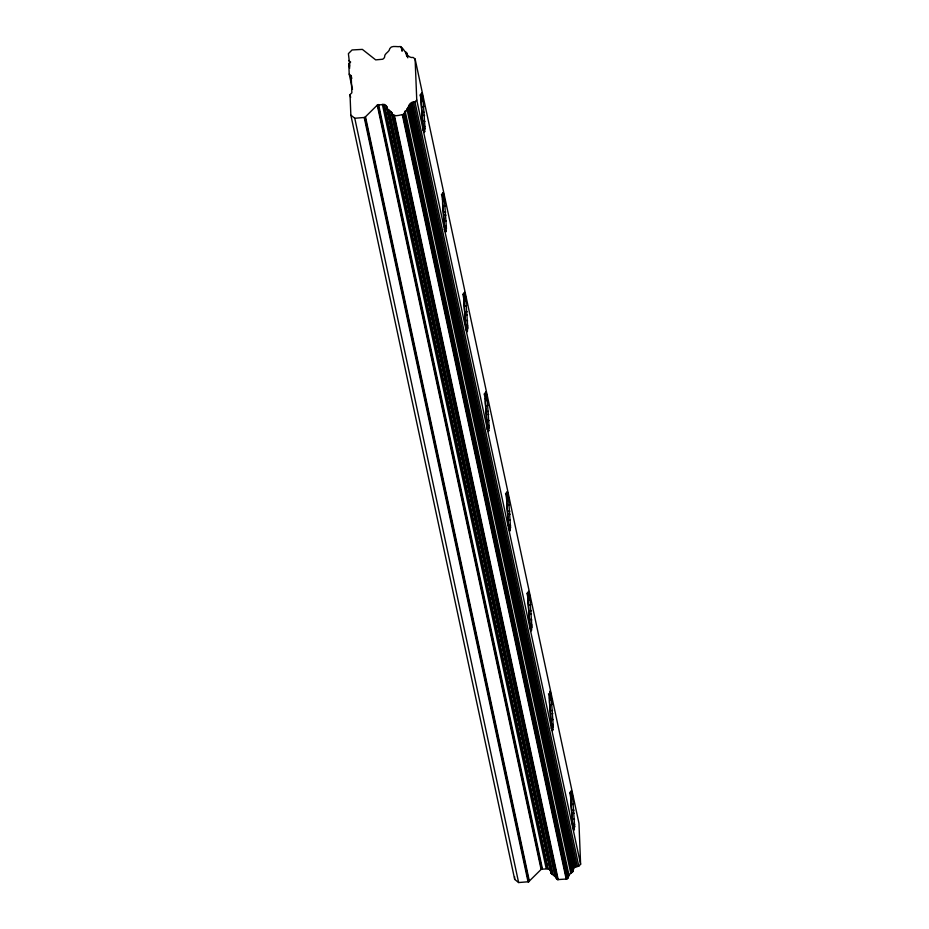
<?xml version="1.0" encoding="UTF-8"?>
<svg xmlns="http://www.w3.org/2000/svg" width="929" height="929" viewBox="0 0 929 929"><rect width="100%" height="100%" fill="white"/><g stroke="black" fill="none" stroke-linecap="round" stroke-linejoin="round"><path stroke-width="1.39" d="M420.256 95.617A18.092 1.231 85.8 0 1 421.069 99.879L422.962 127.273L425.052 128.643L424.321 132.487A19.997 1.37 85.8 0 1 423.159 127.087L421.185 104.013L421.801 92.981A19.997 1.37 85.8 0 1 422.95 98.381L425.052 128.643M441.635 195.311A18.092 1.231 85.8 0 1 442.448 199.572L444.341 226.966L446.419 228.337L445.688 232.169A19.997 1.37 85.8 0 1 444.538 226.781L442.564 203.706L443.168 192.675A19.997 1.37 85.8 0 1 444.329 198.063L446.419 228.337M463.002 294.992A18.092 1.231 85.8 0 1 463.815 299.266L465.708 326.648L467.798 328.03L467.066 331.862A19.997 1.37 85.8 0 1 465.905 326.474L463.931 303.388L464.546 292.368A19.997 1.37 85.8 0 1 465.696 297.756L467.798 328.03M484.369 394.686A18.092 1.231 85.8 0 1 485.182 398.947L487.086 426.341L489.165 427.712L488.433 431.555A19.997 1.37 85.8 0 1 487.272 426.156L485.298 403.081L485.913 392.05A19.997 1.37 85.8 0 1 487.075 397.449L489.165 427.712M505.748 494.379A18.092 1.231 85.8 0 1 506.56 498.641L508.453 526.035L510.532 527.405L509.8 531.237A19.997 1.37 85.8 0 1 508.651 525.849L506.677 502.775L507.292 491.743A19.997 1.37 85.8 0 1 508.442 497.131L510.532 527.405M527.115 594.061A18.092 1.231 85.8 0 1 527.927 598.334L529.82 625.716L531.911 627.098L531.179 630.93A19.997 1.37 85.8 0 1 530.018 625.542L528.044 602.456L528.659 591.436A19.997 1.37 85.8 0 1 529.809 596.824L531.911 627.098M548.493 693.754A18.092 1.231 85.8 0 1 549.306 698.027L551.199 725.41L553.278 726.78L552.546 730.624A19.997 1.37 85.8 0 1 551.396 725.235L549.422 702.15L550.026 691.13A19.997 1.37 85.8 0 1 551.187 696.518L553.278 726.78M569.86 793.447A18.092 1.231 85.8 0 1 570.673 797.709L572.566 825.103L574.656 826.473L573.913 830.305A19.997 1.37 85.8 0 1 572.763 824.917L570.789 801.843L571.405 790.811A19.997 1.37 85.8 0 1 572.554 796.199L574.656 826.473M348.665 60.478L350.628 62.046L348.805 63.892L349.211 74.146L351.174 75.713L351.859 92.784L350.036 94.63L350.848 115.126L354.773 118.262L364.807 117.437L377.476 104.931L384.42 104.536A4.575 4.088 -12.1 0 1 386.476 106.185C386.406 110.412 391.852 110.365 392.549 114.372C395.069 117.112 400.12 114.813 403.302 114.441C407.726 110.934 408.47 101.807 414.926 101.842L416.749 99.995L415.112 59.015L413.15 57.447C406.914 58.666 405.16 49.191 400.364 46.531C397.31 47.251 391.62 45.01 389.843 48.505C389.356 52.454 384.141 53.139 384.525 57.308A4.575 4.088 -12.1 0 1 382.609 59.247L375.676 59.874L362.368 49.388L352.056 49.957L348.398 53.65L349.885 66.156M391.992 112.99L555.844 877.278L557.702 879.612L566.446 879.008L567.7 878.23L569.779 874.154L572.531 871.959L574.087 867.674L578.779 866.13L580.602 864.284L578.964 823.303L415.112 59.015M420.024 95.002L421.801 92.981M441.403 194.695L443.168 192.675M462.77 294.388L464.546 292.368M484.137 394.07L485.913 392.05M505.515 493.763L507.292 491.743M526.882 593.457L528.659 591.436M569.628 792.832L571.405 790.811M350.848 115.126L514.701 879.415L518.626 882.55L528.659 881.726L541.328 869.219L548.273 868.824A4.575 4.088 -12.1 0 1 550.328 870.473L551.35 873.515L555.844 877.278M421.069 99.879L422.95 98.381M442.448 199.572L444.329 198.063M463.815 299.266L465.696 297.756M485.182 398.947L487.075 397.449M506.56 498.641L508.442 497.131M527.927 598.334L529.809 596.824M549.306 698.027L551.187 696.518M570.673 797.709L572.554 796.199M421.36 102.004L423.276 100.715M442.727 201.698L444.643 200.409M464.094 301.379L466.01 300.102M485.472 401.073L487.388 399.784M506.839 500.766L508.755 499.477M528.218 600.448L530.122 599.17M549.585 700.141L551.501 698.852M570.952 799.834L572.868 798.545M421.905 106.986L423.879 106.22M443.272 206.668L445.246 205.913M464.651 306.361L466.613 305.606M486.018 406.054L487.992 405.288M507.385 505.748L509.359 504.981M528.764 605.429L530.738 604.674M550.131 705.123L552.105 704.356M571.509 804.816L573.472 804.049M422.381 112.537L424.402 112.363M443.748 212.23L445.769 212.056M465.115 311.923L467.148 311.749M486.494 411.605L488.515 411.431M507.861 511.298L509.882 511.124M529.24 610.992L531.26 610.817M550.607 710.673L552.627 710.499M571.974 810.367L574.006 810.193M422.579 115.37L424.611 115.486M443.946 215.052L445.99 215.18M465.313 314.745L467.357 314.873M486.691 414.439L488.735 414.555M508.058 514.12L510.102 514.248M529.425 613.814L531.469 613.941M550.804 713.507L552.848 713.623M572.171 813.189L574.215 813.316M422.858 120.77L424.925 121.455M444.225 220.452L446.303 221.148M465.603 320.145L467.67 320.842M486.97 419.838L489.049 420.523M508.337 519.52L510.416 520.217M529.716 619.213L531.783 619.91M551.083 718.907L553.161 719.592M572.461 818.588L574.528 819.285M422.974 125.392L425.064 126.576M444.341 225.085L446.431 226.258M465.719 324.778L467.798 325.951M487.086 424.46L489.177 425.645M508.465 524.153L510.544 525.326M529.832 623.847L531.922 625.02M551.199 723.528L553.289 724.713M572.578 823.222L574.656 824.395M422.823 129.921L424.89 131.581M444.19 229.614L446.257 231.275M465.557 329.307L467.635 330.956M486.935 429.001L489.002 430.65M508.302 528.682L510.369 530.343M529.681 628.376L531.748 630.025M551.048 728.069L553.115 729.718M572.415 827.751L574.494 829.411M406.716 52.872L407.831 57.83M406.484 52.57L407.39 56.82M416.749 99.995L580.602 864.284M406.182 52.314L407.099 56.576M405.834 52.14L406.739 56.39M414.926 101.842L578.779 866.13M413.417 101.958L577.257 866.246M401.514 47.646L402.129 50.48M401.177 47.042L402.094 51.304M412.011 102.26L575.864 866.548M411.361 102.55L575.214 866.838M410.246 103.398L574.087 867.674M409.445 104.489L573.298 868.778M409.201 105.105L573.054 869.393M409.027 106.394L572.856 871.263M408.888 107.334L572.74 871.623M408.679 107.671L572.531 871.959M408.4 107.961L572.252 872.25M408.063 108.194L571.916 872.482M406.925 108.948L570.766 873.237M405.114 110.911L568.966 875.199M404.51 112.072L568.362 876.361M404.138 113.292L567.991 877.58M403.976 113.733L567.828 878.021M403.848 113.942L567.7 878.23M403.511 114.302L567.364 878.59M403.081 114.569L566.934 878.857M402.849 114.662L566.69 878.95M402.338 114.755L566.191 879.043M394.361 115.347L558.213 879.635M393.861 115.324L557.702 879.612M393.617 115.266L557.458 879.554M393.164 115.057L557.017 879.345M392.653 114.569L556.645 879.043M392.468 114.151L556.308 878.439M391.295 111.933L555.147 876.221M389.344 110.237L553.196 874.526M388.148 109.657L552 873.945M387.799 109.483L551.64 873.771M387.498 109.239L551.35 873.515M386.778 106.754L551.118 873.214M386.476 106.185L550.967 872.877M384.42 104.536L548.273 868.824M383.758 104.338L547.599 868.627M382.342 104.245L546.194 868.534M378.579 104.524L542.431 868.812M377.998 104.652L541.839 868.94M377.72 104.768L541.572 869.056M377.255 105.116L541.108 869.405M365.538 116.973L529.391 881.261M365.074 117.321L528.926 881.609M364.807 117.437L528.659 881.726M364.226 117.565L528.067 881.853M348.805 63.892L349.722 68.154M351.174 75.713L351.777 78.477M349.211 74.146L352.486 89.37M350.036 94.63L350.628 97.406M354.773 118.262L518.626 882.55M514.596 876.686L514.701 879.415"/></g></svg>
